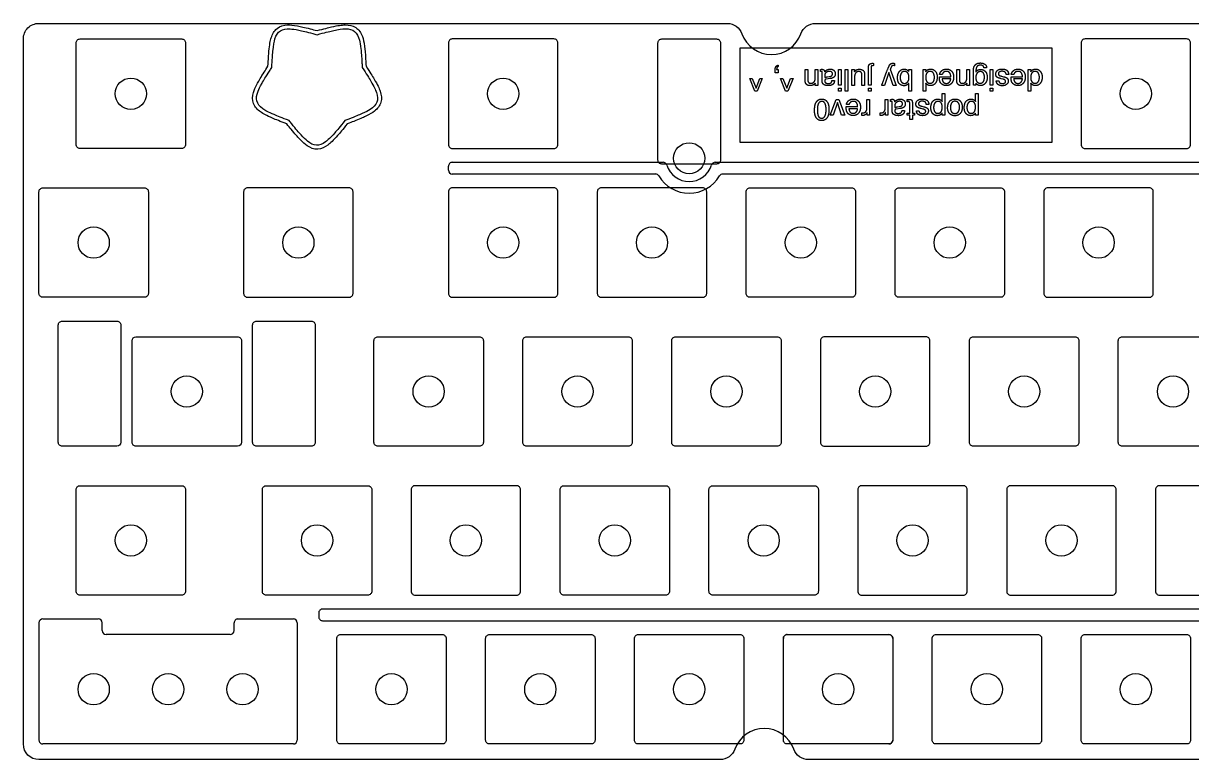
# Model space of a CAD drawing. Header units: millimetres. Extents: x -285 to -1, y 5 to 99.
# Drawn here: x -285.2 to -135.7, y 4.6 to 98.8 of the extents above; entities that cross this region are included whole.
import ezdxf

# ---------------------------------------------------------------- set-up
doc = ezdxf.new("R2010")
doc.units = ezdxf.units.MM
doc.layers.get('0').update_dxf_attribs({"linetype": 'CONTINUOUS'})

msp = doc.modelspace()

# ---------------------------------------------------------------- linework, layer by layer
for p, q in [((-189.01, 92.44), (-189.01, 92.82)), ((-188.82, 92.85), (-188.61, 92.85)), ((-188.61, 93.42), (-188.61, 93.24)), ((-188.61, 92.85), (-188.61, 92.44)), ((-185.18, 91.56), (-185.18, 92.85)), ((-185.18, 92.85), (-184.84, 92.85)), ((-184.84, 92.85), (-184.84, 91.59)), ((-183.88, 91.8), (-183.88, 92.85)), ((-183.88, 92.85), (-183.55, 92.85)), ((-183.55, 92.85), (-183.55, 90.84)), ((-183.22, 92.61), (-183.22, 92.86)), ((-180.9, 90.85), (-180.9, 92.85)), ((-180.9, 92.85), (-180.56, 92.85)), ((-180.56, 92.85), (-180.56, 90.85)), ((-180.06, 90.1), (-180.06, 92.85)), ((-180.06, 92.85), (-179.72, 92.85)), ((-179.72, 92.85), (-179.72, 90.1)), ((-179.18, 90.84), (-179.18, 92.85)), ((-179.18, 92.85), (-178.87, 92.85)), ((-178.87, 92.85), (-178.87, 92.55)), ((-177.06, 90.85), (-177.06, 93.15)), ((-176.73, 93.11), (-176.73, 90.85)), ((-176.41, 93.65), (-176.41, 93.36)), ((-174.28, 92.91), (-173.54, 90.84)), ((-173.72, 93.64), (-173.72, 93.34)), ((-171.9, 92.59), (-171.9, 92.85)), ((-171.9, 92.85), (-171.58, 92.85)), ((-171.58, 92.85), (-171.58, 90.09)), ((-170.05, 90.09), (-170.05, 92.85)), ((-170.05, 92.85), (-169.74, 92.85)), ((-169.74, 92.85), (-169.74, 92.57)), ((-165.78, 91.56), (-165.78, 92.85)), ((-165.78, 92.85), (-165.44, 92.85)), ((-165.44, 92.85), (-165.44, 91.59)), ((-164.49, 91.8), (-164.49, 92.85)), ((-164.49, 92.85), (-164.15, 92.85)), ((-164.15, 92.85), (-164.15, 90.84)), ((-163.64, 90.86), (-163.64, 92.69)), ((-161.95, 93.1), (-162.29, 93.1)), ((-161.51, 90.85), (-161.51, 92.85)), ((-161.51, 92.85), (-161.17, 92.85)), ((-161.17, 92.85), (-161.17, 90.85)), ((-156.62, 90.09), (-156.62, 92.85)), ((-156.62, 92.85), (-156.31, 92.85)), ((-156.31, 92.85), (-156.31, 92.57)), ((-191.59, 90.1), (-192.26, 91.71)), ((-192.26, 91.71), (-191.95, 91.71)), ((-191.95, 91.71), (-191.45, 90.48)), ((-191.45, 90.48), (-190.96, 91.71)), ((-190.65, 91.71), (-191.31, 90.1)), ((-190.96, 91.71), (-190.65, 91.71)), ((-188.61, 92.44), (-189.01, 92.44)), ((-187.67, 90.1), (-188.33, 91.71)), ((-188.33, 91.71), (-188.02, 91.71)), ((-188.02, 91.71), (-187.52, 90.48)), ((-187.52, 90.48), (-187.03, 91.71)), ((-186.72, 91.71), (-187.38, 90.1)), ((-187.03, 91.71), (-186.72, 91.71)), ((-182.99, 91.35), (-182.99, 92.5)), ((-182.66, 92.1), (-182.66, 91.83)), ((-181.95, 91.7), (-182.49, 91.63)), ((-182.31, 91.93), (-182.1, 91.96)), ((-181.74, 91.46), (-181.42, 91.46)), ((-178.85, 91.83), (-178.85, 90.84)), ((-177.91, 90.84), (-177.91, 92.18)), ((-177.57, 92.21), (-177.57, 90.84)), ((-174.45, 92.48), (-175, 90.84)), ((-173.92, 90.84), (-174.45, 92.48)), ((-168, 91.95), (-166.53, 91.95)), ((-167.64, 92.22), (-167.97, 92.22)), ((-166.54, 91.69), (-167.65, 91.69)), ((-160.71, 91.42), (-160.39, 91.42)), ((-159.87, 91.64), (-160.1, 91.69)), ((-160.04, 92.02), (-159.78, 91.95)), ((-159.12, 92.22), (-159.45, 92.22)), ((-158.83, 91.95), (-157.36, 91.95)), ((-158.48, 92.22), (-158.81, 92.22)), ((-157.37, 91.69), (-158.49, 91.69)), ((-191.31, 90.1), (-191.59, 90.1)), ((-187.38, 90.1), (-187.67, 90.1)), ((-183.87, 90.84), (-183.87, 91.13)), ((-183.55, 90.84), (-183.87, 90.84)), ((-180.56, 90.85), (-180.9, 90.85)), ((-180.9, 90.1), (-180.9, 90.48)), ((-180.9, 90.48), (-180.56, 90.48)), ((-180.56, 90.1), (-180.9, 90.1)), ((-180.56, 90.48), (-180.56, 90.1)), ((-179.72, 90.1), (-180.06, 90.1)), ((-178.85, 90.84), (-179.18, 90.84)), ((-177.57, 90.84), (-177.91, 90.84)), ((-176.73, 90.85), (-177.06, 90.85)), ((-177.06, 90.49), (-176.73, 90.49)), ((-177.06, 90.1), (-177.06, 90.49)), ((-176.73, 90.1), (-177.06, 90.1)), ((-176.73, 90.49), (-176.73, 90.1)), ((-175, 90.84), (-175.37, 90.84)), ((-173.54, 90.84), (-173.92, 90.84)), ((-171.91, 90.09), (-171.91, 91.09)), ((-171.58, 90.09), (-171.91, 90.09)), ((-169.72, 90.09), (-170.05, 90.09)), ((-169.72, 91.1), (-169.72, 90.09)), ((-167.65, 88.79), (-167.65, 89.81)), ((-167.65, 89.81), (-167.31, 89.81)), ((-167.31, 89.81), (-167.31, 87.02)), ((-164.47, 90.84), (-164.47, 91.13)), ((-164.15, 90.84), (-164.47, 90.84)), ((-163.33, 90.86), (-163.64, 90.86)), ((-163.38, 88.79), (-163.38, 89.81)), ((-163.38, 89.81), (-163.05, 89.81)), ((-163.33, 91.12), (-163.33, 90.86)), ((-163.05, 89.81), (-163.05, 87.02)), ((-161.17, 90.85), (-161.51, 90.85)), ((-161.51, 90.1), (-161.51, 90.48)), ((-161.51, 90.48), (-161.17, 90.48)), ((-161.17, 90.1), (-161.51, 90.1)), ((-161.17, 90.48), (-161.17, 90.1)), ((-156.29, 90.09), (-156.62, 90.09)), ((-156.29, 91.1), (-156.29, 90.09)), ((-181.96, 87.01), (-181.21, 89.02)), ((-181.03, 88.64), (-181.59, 87.01)), ((-181.21, 89.02), (-180.85, 89.02)), ((-180.5, 87.01), (-181.03, 88.64)), ((-180.85, 89.02), (-180.11, 87.01)), ((-179.56, 88.39), (-179.89, 88.39)), ((-177.27, 87.86), (-177.27, 89.02)), ((-177.27, 89.02), (-176.93, 89.02)), ((-176.93, 89.02), (-176.93, 87.01)), ((-174.93, 87.86), (-174.93, 89.02)), ((-174.93, 89.02), (-174.59, 89.02)), ((-174.59, 89.02), (-174.59, 87.01)), ((-174.25, 88.78), (-174.25, 89.02)), ((-174.03, 87.52), (-174.03, 88.67)), ((-173.69, 88.27), (-173.69, 87.99)), ((-172.11, 88.75), (-172.11, 89.02)), ((-171.79, 87.29), (-171.79, 88.59)), ((-171.45, 88.61), (-171.45, 87.29)), ((-169.34, 88.39), (-169.67, 88.39)), ((-181.59, 87.01), (-181.96, 87.01)), ((-180.11, 87.01), (-180.5, 87.01)), ((-179.92, 88.12), (-178.45, 88.12)), ((-178.46, 87.85), (-179.57, 87.85)), ((-177.91, 86.97), (-177.91, 87.33)), ((-177.25, 87.01), (-177.25, 87.36)), ((-176.93, 87.01), (-177.25, 87.01)), ((-175.57, 86.97), (-175.57, 87.33)), ((-174.91, 87.01), (-174.91, 87.36)), ((-174.59, 87.01), (-174.91, 87.01)), ((-172.99, 87.87), (-173.53, 87.8)), ((-173.34, 88.1), (-173.14, 88.12)), ((-172.77, 87.62), (-172.46, 87.62)), ((-172.11, 87.01), (-172.11, 87.29)), ((-172.11, 87.29), (-171.79, 87.29)), ((-171.79, 87.01), (-172.11, 87.01)), ((-171.79, 86.45), (-171.79, 87.01)), ((-171.45, 87.29), (-171.18, 87.29)), ((-171.18, 87.01), (-171.45, 87.01)), ((-171.45, 87.01), (-171.45, 86.45)), ((-171.18, 87.29), (-171.18, 87.01)), ((-170.93, 87.59), (-170.61, 87.59)), ((-170.09, 87.8), (-170.32, 87.86)), ((-170.26, 88.18), (-170, 88.11)), ((-167.64, 87.02), (-167.64, 87.29)), ((-167.31, 87.02), (-167.64, 87.02)), ((-163.37, 87.02), (-163.37, 87.29)), ((-163.05, 87.02), (-163.37, 87.02)), ((-171.45, 86.45), (-171.79, 86.45)), ((-230.32, 80.99), (-203.32, 80.99)), ((-196.69, 80.99), (-89.05, 80.99)), ((-230.82, 79.99), (-230.82, 80.49)), ((-204.29, 79.49), (-230.32, 79.49)), ((-90.02, 79.49), (-195.72, 79.49)), ((-282.71, 22.57), (-275.62, 22.57)), ((-257.75, 22.57), (-250.66, 22.57)), ((-283.21, 22.07), (-283.21, 7.07)), ((-275.12, 21.07), (-275.12, 22.07)), ((-258.25, 21.07), (-258.25, 22.07)), ((-250.16, 22.07), (-250.16, 7.07)), ((-258.75, 20.57), (-274.62, 20.57)), ((-187.96, 8.59), (-187.96, 20.07)), ((-187.46, 20.57), (-174.46, 20.57)), ((-173.96, 20.07), (-173.96, 7.07)), ((-250.66, 6.57), (-282.71, 6.57)), ((-174.46, 6.57), (-187.28, 6.57))]:
    msp.add_line(p, q)
for points in [[(-0.51, 96.77), (-0.51, 6.57, -0.414214), (-2.51, 4.57), (-89.67, 4.57, -0.317837), (-91.55, 5.9, 0.707107), (-99.09, 5.9, -0.317837), (-100.98, 4.57), (-184.74, 4.57, -0.317837), (-186.63, 5.9, 0.707107), (-194.17, 5.9, -0.317837), (-196.05, 4.57), (-283.21, 4.57, -0.414213), (-285.21, 6.57), (-285.21, 96.77, -0.414214), (-283.21, 98.77), (-195.14, 98.77, -0.317837), (-193.26, 97.44, 0.707107), (-185.71, 97.44, -0.317837), (-183.83, 98.77), (-101.89, 98.77, -0.317864), (-100.01, 97.44, 0.70718), (-92.46, 97.44, -0.317864), (-90.58, 98.77), (-2.51, 98.77, -0.414214)], [(-264.45, 96.27), (-264.45, 83.27, -0.414214), (-264.95, 82.77), (-277.95, 82.77, -0.414214), (-278.45, 83.27), (-278.45, 96.27, -0.414214), (-277.95, 96.77), (-264.95, 96.77, -0.414214)], [(-216.82, 96.27, 0.414214), (-217.32, 96.77), (-230.32, 96.77, 0.414214), (-230.82, 96.27), (-230.82, 83.27, 0.414214), (-230.32, 82.77), (-217.32, 82.77, 0.414214), (-216.82, 83.27)], [(-196.01, 96.27), (-196.01, 81.27, -0.414214), (-196.51, 80.77), (-203.51, 80.77, -0.414214), (-204.01, 81.27), (-204.01, 96.27, -0.414214), (-203.51, 96.77), (-196.51, 96.77, -0.414214)], [(-136.36, 82.77, 0.414214), (-135.86, 83.27), (-135.86, 96.27, 0.414214), (-136.36, 96.77), (-149.36, 96.77, 0.414214), (-149.86, 96.27), (-149.86, 83.27, 0.414214), (-149.36, 82.77)], [(-283.21, 64.22), (-283.21, 77.22, -0.414214), (-282.71, 77.72), (-269.71, 77.72, -0.414214), (-269.21, 77.22), (-269.21, 64.22, -0.414214), (-269.71, 63.72), (-282.71, 63.72, -0.414214)], [(-243.02, 77.22, 0.414214), (-243.52, 77.72), (-256.52, 77.72, 0.414214), (-257.02, 77.22), (-257.02, 64.22, 0.414214), (-256.52, 63.72), (-243.52, 63.72, 0.414214), (-243.02, 64.22)], [(-230.32, 77.72, 0.414214), (-230.82, 77.22), (-230.82, 64.22, 0.414214), (-230.32, 63.72), (-217.32, 63.72, 0.414214), (-216.82, 64.22), (-216.82, 77.22, 0.414214), (-217.32, 77.72)], [(-211.27, 77.72, 0.414214), (-211.77, 77.22), (-211.77, 64.22, 0.414214), (-211.27, 63.72), (-198.27, 63.72, 0.414214), (-197.77, 64.22), (-197.77, 77.22, 0.414214), (-198.27, 77.72)], [(-178.72, 77.22), (-178.72, 64.22, -0.414214), (-179.22, 63.72), (-192.22, 63.72, -0.414214), (-192.72, 64.22), (-192.72, 77.22, -0.414214), (-192.22, 77.72), (-179.22, 77.72, -0.414214)], [(-173.17, 77.72), (-160.17, 77.72, -0.414214), (-159.67, 77.22), (-159.67, 64.22, -0.414214), (-160.17, 63.72), (-173.17, 63.72, -0.414214), (-173.67, 64.22), (-173.67, 77.22, -0.414214)], [(-140.62, 77.22, 0.414214), (-141.12, 77.72), (-154.12, 77.72, 0.414214), (-154.62, 77.22), (-154.62, 64.22, 0.414214), (-154.12, 63.72), (-141.12, 63.72, 0.414214), (-140.62, 64.22)], [(-280.74, 45.17), (-280.74, 60.17, -0.414214), (-280.24, 60.67), (-273.24, 60.67, -0.414214), (-272.74, 60.17), (-272.74, 59.17), (-272.74, 45.17, -0.414213), (-273.24, 44.67), (-280.24, 44.67, -0.414214)], [(-255.87, 45.17), (-255.87, 60.17, -0.414214), (-255.37, 60.67), (-248.37, 60.67, -0.414214), (-247.87, 60.17), (-247.87, 45.17, -0.414214), (-248.37, 44.67), (-255.37, 44.67, -0.414214)], [(-257.3, 58.17), (-257.3, 45.17, -0.414213), (-257.8, 44.67), (-270.8, 44.67, -0.414214), (-271.3, 45.17), (-271.3, 58.17, -0.414213), (-270.8, 58.67), (-257.8, 58.67, -0.414214)], [(-226.35, 58.17), (-226.35, 45.17, -0.414214), (-226.85, 44.67), (-239.85, 44.67, -0.414214), (-240.35, 45.17), (-240.35, 58.17, -0.414214), (-239.85, 58.67), (-226.85, 58.67, -0.414214)], [(-220.8, 58.67), (-207.8, 58.67, -0.414214), (-207.3, 58.17), (-207.3, 45.17, -0.414214), (-207.8, 44.67), (-220.8, 44.67, -0.414214), (-221.3, 45.17), (-221.3, 58.17, -0.414214)], [(-202.25, 45.17), (-202.25, 58.17, -0.414214), (-201.75, 58.67), (-188.75, 58.67, -0.414214), (-188.25, 58.17), (-188.25, 45.17, -0.414214), (-188.75, 44.67), (-201.75, 44.67, -0.414214)], [(-169.2, 58.17, 0.414214), (-169.7, 58.67), (-182.7, 58.67, 0.414214), (-183.2, 58.17), (-183.2, 45.17, 0.414214), (-182.7, 44.67), (-169.7, 44.67, 0.414214), (-169.2, 45.17)], [(-163.65, 58.67), (-150.65, 58.67, -0.414214), (-150.15, 58.17), (-150.15, 45.17, -0.414214), (-150.65, 44.67), (-163.65, 44.67, -0.414214), (-164.15, 45.17), (-164.15, 58.17, -0.414214)], [(-144.6, 58.67), (-131.6, 58.67, -0.414214), (-131.1, 58.17), (-131.1, 45.17, -0.414214), (-131.6, 44.67), (-144.6, 44.67, -0.414214), (-145.1, 45.17), (-145.1, 58.17, -0.414214)], [(-278.45, 26.12), (-278.45, 39.12, -0.414214), (-277.95, 39.62), (-264.95, 39.62, -0.414214), (-264.45, 39.12), (-264.45, 26.12, -0.414214), (-264.95, 25.62), (-277.95, 25.62, -0.414214)], [(-254.13, 39.62), (-241.13, 39.62, -0.414214), (-240.63, 39.12), (-240.63, 26.12, -0.414214), (-241.13, 25.62), (-254.13, 25.62, -0.414214), (-254.63, 26.12), (-254.63, 39.12, -0.414214)], [(-235.08, 39.62, 0.414214), (-235.58, 39.12), (-235.58, 26.12, 0.414214), (-235.08, 25.62), (-222.08, 25.62, 0.414214), (-221.58, 26.12), (-221.58, 39.12, 0.414214), (-222.08, 39.62)], [(-203.03, 25.62), (-216.03, 25.62, -0.414214), (-216.53, 26.12), (-216.53, 39.12, -0.414214), (-216.03, 39.62), (-203.03, 39.62, -0.414214), (-202.53, 39.12), (-202.53, 26.12, -0.414214)], [(-183.98, 25.62), (-196.98, 25.62, -0.414214), (-197.48, 26.12), (-197.48, 39.12, -0.414214), (-196.98, 39.62), (-183.98, 39.62, -0.414214), (-183.48, 39.12), (-183.48, 26.12, -0.414214)], [(-178.43, 26.12, 0.414214), (-177.93, 25.62), (-164.93, 25.62, 0.414214), (-164.43, 26.12), (-164.43, 39.12, 0.414214), (-164.93, 39.62), (-177.93, 39.62, 0.414214), (-178.43, 39.12)], [(-145.38, 39.12, 0.414214), (-145.88, 39.62), (-158.88, 39.62, 0.414214), (-159.38, 39.12), (-159.38, 26.12, 0.414214), (-158.88, 25.62), (-145.88, 25.62, 0.414214), (-145.38, 26.12)], [(-139.83, 39.62, 0.414214), (-140.33, 39.12), (-140.33, 26.12, 0.414214), (-139.83, 25.62), (-126.83, 25.62, 0.414214), (-126.33, 26.12), (-126.33, 39.12, 0.414214), (-126.83, 39.62)], [(-31.08, 23.34, 0.414213), (-31.58, 23.84), (-246.92, 23.84, 0.414214), (-247.42, 23.34), (-247.42, 22.84, 0.414214), (-246.92, 22.34), (-31.58, 22.34, 0.414214), (-31.08, 22.84)], [(-245.11, 7.07), (-245.11, 20.07, -0.414214), (-244.61, 20.57), (-231.61, 20.57, -0.414214), (-231.11, 20.07), (-231.11, 7.07, -0.414214), (-231.61, 6.57), (-244.61, 6.57, -0.414214)], [(-212.56, 6.57), (-225.56, 6.57, -0.414214), (-226.06, 7.07), (-226.06, 20.07, -0.414214), (-225.56, 20.57), (-212.56, 20.57, -0.414214), (-212.06, 20.07), (-212.06, 7.07, -0.414214)], [(-206.51, 20.57), (-193.51, 20.57, -0.414214), (-193.01, 20.07), (-193.01, 7.07, -0.414214), (-193.51, 6.57), (-206.51, 6.57, -0.414214), (-207.01, 7.07), (-207.01, 20.07, -0.414214)], [(-187.46, 20.57), (-174.46, 20.57, -0.414214), (-173.96, 20.07), (-173.96, 7.07, -0.414214), (-174.46, 6.57), (-187.46, 6.57, -0.414214), (-187.96, 7.07), (-187.96, 20.07, -0.414214)], [(-168.91, 7.07), (-168.91, 20.07, -0.414214), (-168.41, 20.57), (-155.41, 20.57, -0.414214), (-154.91, 20.07), (-154.91, 7.07, -0.414214), (-155.41, 6.57), (-168.41, 6.57, -0.414214)], [(-136.36, 6.57), (-149.36, 6.57, -0.414214), (-149.86, 7.07), (-149.86, 20.07, -0.414214), (-149.36, 20.57), (-136.36, 20.57, -0.414214), (-135.86, 20.07), (-135.86, 7.07, -0.414214)]]:
    msp.add_lwpolyline(points, format="xyb", close=True)
msp.add_lwpolyline([(-153.55, 95.59), (-193.55, 95.59), (-193.55, 83.59), (-153.55, 83.59)], close=True)
for centre, radius in [((-271.45, 89.77), 2), ((-223.82, 89.77), 2), ((-142.86, 89.77), 2), ((-200.01, 81.51), 1.99), ((-276.21, 70.72), 2), ((-250.02, 70.72), 2), ((-223.82, 70.72), 2), ((-204.77, 70.72), 2), ((-185.72, 70.72), 2), ((-166.67, 70.72), 2), ((-147.62, 70.72), 2), ((-264.3, 51.67), 2), ((-233.35, 51.67), 2), ((-214.3, 51.67), 2), ((-195.25, 51.67), 2), ((-176.2, 51.67), 2), ((-157.15, 51.67), 2), ((-138.1, 51.67), 2), ((-271.45, 32.62), 2), ((-247.63, 32.62), 2), ((-228.58, 32.62), 2), ((-209.53, 32.62), 2), ((-190.48, 32.62), 2), ((-171.43, 32.62), 2), ((-152.38, 32.62), 2), ((-276.21, 13.57), 2), ((-266.68, 13.57), 2), ((-257.16, 13.57), 2), ((-238.11, 13.57), 2), ((-219.06, 13.57), 2), ((-200.01, 13.57), 2), ((-180.96, 13.57), 2), ((-161.91, 13.57), 2), ((-142.86, 13.57), 2)]:
    msp.add_circle(centre, radius)
for centre, radius, start, end in [((-230.32, 80.49), 0.5, 90, 180.0001), ((-203.35, 80.5), 0.5, 16.9742, 89.9993), ((-196.67, 80.49), 0.5, 89.9993, 163.0227), ((-230.32, 79.99), 0.5, 180.0001, 270), ((-204.32, 79), 0.5, 30.3059, 89.9993), ((-200.01, 81.52), 4.49, 210.3059, 329.6914), ((-200.01, 81.52), 2.99, 196.9742, 343.0227), ((-195.7, 78.99), 0.5, 89.9993, 149.6914), ((-282.71, 22.07), 0.5, 90.0001, 180), ((-275.62, 22.07), 0.5, 0.0001, 90.0001), ((-257.75, 22.07), 0.5, 90.0001, 180.0001), ((-250.66, 22.07), 0.5, 0, 90), ((-274.62, 21.07), 0.5, 180, 270), ((-258.75, 21.07), 0.5, 270, 360), ((-187.46, 20.07), 0.5, 90.0001, 180.0001), ((-174.46, 20.07), 0.5, 0.0001, 90.0001), ((-282.71, 7.07), 0.5, 180, 270.0875), ((-250.66, 7.07), 0.5, -90, 0), ((-174.46, 7.07), 0.5, -89.9999, 0.0001)]:
    msp.add_arc(centre, radius, start, end)
for points, knots in [([(-253.91, 93.28), (-253.86, 94.21), (-253.82, 94.76), (-253.78, 95.21), (-253.7, 96.06), (-253.62, 96.52), (-253.49, 96.93), (-253.34, 97.41), (-253.12, 97.81), (-252.75, 98.12), (-252.37, 98.42), (-251.9, 98.55), (-251.41, 98.57), (-251.06, 98.58), (-250.68, 98.54), (-250.12, 98.44), (-249.72, 98.37), (-249.25, 98.26), (-248.49, 98.07), (-248.24, 98), (-247.96, 97.93), (-247.63, 97.84)], [0.0081316, 0.0081316, 0.0081316, 0.0081316, 0.093026, 0.093026, 0.093026, 0.2523277, 0.2523277, 0.2523277, 0.43574, 0.43574, 0.43574, 0.6231249, 0.6231249, 0.6231249, 0.7602229, 0.7602229, 0.7602229, 0.8577943, 0.8577943, 0.8577943, 0.889202, 0.889202, 0.889202, 0.889202]), ([(-253.42, 93.12), (-253.37, 94.13), (-253.33, 94.7), (-253.28, 95.17), (-253.2, 96), (-253.12, 96.43), (-253.01, 96.79), (-252.86, 97.27), (-252.65, 97.61), (-252.31, 97.82), (-251.98, 98.03), (-251.6, 98.09), (-251.08, 98.06), (-250.79, 98.05), (-250.45, 98), (-249.94, 97.9), (-249.52, 97.81), (-249.01, 97.69), (-248.16, 97.46), (-248, 97.42), (-247.82, 97.37), (-247.63, 97.32)], [0.0040023, 0.0040023, 0.0040023, 0.0040023, 0.092977, 0.092977, 0.092977, 0.2530701, 0.2530701, 0.2530701, 0.4639777, 0.4639777, 0.4639777, 0.6673114, 0.6673114, 0.6673114, 0.7823161, 0.7823161, 0.7823161, 0.875819, 0.875819, 0.875819, 0.8933248, 0.8933248, 0.8933248, 0.8933248]), ([(-247.63, 97.84), (-246.74, 98.08), (-246.2, 98.22), (-245.76, 98.32), (-244.92, 98.5), (-244.46, 98.56), (-244.03, 98.57), (-243.53, 98.58), (-243.08, 98.49), (-242.68, 98.23), (-242.27, 97.97), (-242, 97.56), (-241.83, 97.1), (-241.71, 96.76), (-241.63, 96.39), (-241.56, 95.83), (-241.5, 95.43), (-241.46, 94.95), (-241.41, 94.16), (-241.39, 93.91), (-241.38, 93.62), (-241.36, 93.28)], [-0.889202, -0.889202, -0.889202, -0.889202, -0.8042955, -0.8042955, -0.8042955, -0.6449944, -0.6449944, -0.6449944, -0.4615825, -0.4615825, -0.4615825, -0.2741971, -0.2741971, -0.2741971, -0.1370985, -0.1370985, -0.1370985, -0.0395265, -0.0395265, -0.0395265, -0.0081316, -0.0081316, -0.0081316, -0.0081316]), ([(-247.63, 97.32), (-246.66, 97.59), (-246.1, 97.73), (-245.65, 97.83), (-244.83, 98.01), (-244.4, 98.06), (-244.02, 98.07), (-243.52, 98.08), (-243.13, 97.98), (-242.82, 97.72), (-242.52, 97.47), (-242.34, 97.13), (-242.21, 96.63), (-242.14, 96.34), (-242.08, 96), (-242.02, 95.49), (-241.97, 95.06), (-241.93, 94.54), (-241.88, 93.66), (-241.87, 93.5), (-241.86, 93.32), (-241.85, 93.12)], [-0.8933248, -0.8933248, -0.8933248, -0.8933248, -0.8043445, -0.8043445, -0.8043445, -0.6442522, -0.6442522, -0.6442522, -0.4333501, -0.4333501, -0.4333501, -0.230015, -0.230015, -0.230015, -0.1150075, -0.1150075, -0.1150075, -0.0215037, -0.0215037, -0.0215037, -0.0040023, -0.0040023, -0.0040023, -0.0040023]), ([(-251.51, 85.91), (-252.38, 86.24), (-252.89, 86.45), (-253.31, 86.63), (-254.09, 86.97), (-254.5, 87.19), (-254.86, 87.44), (-255.26, 87.72), (-255.58, 88.06), (-255.75, 88.5), (-255.93, 88.96), (-255.9, 89.45), (-255.77, 89.92), (-255.67, 90.26), (-255.52, 90.61), (-255.25, 91.11), (-255.05, 91.46), (-254.81, 91.88), (-254.39, 92.54), (-254.25, 92.76), (-254.09, 93), (-253.91, 93.28)], [0.0081242, 0.0081242, 0.0081242, 0.0081242, 0.0930043, 0.0930043, 0.0930043, 0.2522611, 0.2522611, 0.2522611, 0.4355936, 0.4355936, 0.4355936, 0.6228768, 0.6228768, 0.6228768, 0.7598453, 0.7598453, 0.7598453, 0.8573902, 0.8573902, 0.8573902, 0.8886786, 0.8886786, 0.8886786, 0.8886786]), ([(-251.21, 86.33), (-252.15, 86.68), (-252.68, 86.9), (-253.11, 87.09), (-253.88, 87.42), (-254.26, 87.63), (-254.57, 87.85), (-254.98, 88.14), (-255.23, 88.44), (-255.33, 88.84), (-255.43, 89.21), (-255.37, 89.59), (-255.18, 90.08), (-255.08, 90.35), (-254.93, 90.66), (-254.67, 91.11), (-254.46, 91.48), (-254.19, 91.93), (-253.71, 92.67), (-253.62, 92.81), (-253.52, 92.96), (-253.42, 93.12)], [0.0039987, 0.0039987, 0.0039987, 0.0039987, 0.0929553, 0.0929553, 0.0929553, 0.2530028, 0.2530028, 0.2530028, 0.4638343, 0.4638343, 0.4638343, 0.667058, 0.667058, 0.667058, 0.7819359, 0.7819359, 0.7819359, 0.8754113, 0.8754113, 0.8754113, 0.8928099, 0.8928099, 0.8928099, 0.8928099]), ([(-241.85, 93.12), (-241.3, 92.28), (-241, 91.79), (-240.76, 91.39), (-240.33, 90.67), (-240.15, 90.27), (-240.03, 89.91), (-239.86, 89.44), (-239.84, 89.04), (-239.99, 88.67), (-240.13, 88.31), (-240.4, 88.03), (-240.84, 87.75), (-241.09, 87.59), (-241.39, 87.43), (-241.87, 87.22), (-242.25, 87.04), (-242.74, 86.84), (-243.56, 86.52), (-243.71, 86.46), (-243.88, 86.4), (-244.06, 86.33)], [-0.8928099, -0.8928099, -0.8928099, -0.8928099, -0.8038455, -0.8038455, -0.8038455, -0.6437786, -0.6437786, -0.6437786, -0.4328218, -0.4328218, -0.4328218, -0.2296306, -0.2296306, -0.2296306, -0.1148153, -0.1148153, -0.1148153, -0.0213623, -0.0213623, -0.0213623, -0.0039987, -0.0039987, -0.0039987, -0.0039987]), ([(-241.36, 93.28), (-240.85, 92.51), (-240.56, 92.04), (-240.33, 91.64), (-239.89, 90.91), (-239.69, 90.49), (-239.55, 90.08), (-239.39, 89.61), (-239.33, 89.15), (-239.46, 88.69), (-239.58, 88.22), (-239.89, 87.84), (-240.27, 87.54), (-240.56, 87.32), (-240.89, 87.13), (-241.4, 86.88), (-241.76, 86.71), (-242.2, 86.51), (-242.94, 86.23), (-243.17, 86.13), (-243.44, 86.03), (-243.76, 85.91)], [-0.8886786, -0.8886786, -0.8886786, -0.8886786, -0.8037964, -0.8037964, -0.8037964, -0.6445261, -0.6445261, -0.6445261, -0.4611844, -0.4611844, -0.4611844, -0.2739123, -0.2739123, -0.2739123, -0.1369561, -0.1369561, -0.1369561, -0.0394248, -0.0394248, -0.0394248, -0.0081242, -0.0081242, -0.0081242, -0.0081242]), ([(-243.76, 85.91), (-244.34, 85.19), (-244.69, 84.76), (-245, 84.42), (-245.56, 83.78), (-245.9, 83.46), (-246.24, 83.2), (-246.64, 82.9), (-247.06, 82.7), (-247.53, 82.68), (-248.02, 82.65), (-248.48, 82.82), (-248.88, 83.1), (-249.18, 83.3), (-249.47, 83.55), (-249.85, 83.96), (-250.13, 84.25), (-250.45, 84.62), (-250.96, 85.23), (-251.12, 85.42), (-251.3, 85.64), (-251.51, 85.91)], [0.0081245, 0.0081245, 0.0081245, 0.0081245, 0.0930074, 0.0930074, 0.0930074, 0.2522781, 0.2522781, 0.2522781, 0.4356435, 0.4356435, 0.4356435, 0.6229744, 0.6229744, 0.6229744, 0.7600205, 0.7600205, 0.7600205, 0.857569, 0.857569, 0.857569, 0.8889419, 0.8889419, 0.8889419, 0.8889419]), ([(-244.06, 86.33), (-244.69, 85.54), (-245.06, 85.1), (-245.37, 84.75), (-245.93, 84.12), (-246.24, 83.82), (-246.55, 83.6), (-246.95, 83.3), (-247.32, 83.15), (-247.72, 83.18), (-248.11, 83.2), (-248.45, 83.37), (-248.86, 83.7), (-249.08, 83.89), (-249.33, 84.13), (-249.68, 84.51), (-249.97, 84.83), (-250.31, 85.22), (-250.87, 85.91), (-250.97, 86.04), (-251.08, 86.17), (-251.21, 86.33)], [0.0039988, 0.0039988, 0.0039988, 0.0039988, 0.0929585, 0.0929585, 0.0929585, 0.2530208, 0.2530208, 0.2530208, 0.4638917, 0.4638917, 0.4638917, 0.6671668, 0.6671668, 0.6671668, 0.7821167, 0.7821167, 0.7821167, 0.8755957, 0.8755957, 0.8755957, 0.8930677, 0.8930677, 0.8930677, 0.8930677])]:
    msp.add_open_spline(points, degree=3, knots=knots)
for points in [[(-189.01, 92.82), (-189.01, 93.04), (-188.92, 93.21)], [(-188.92, 93.21), (-188.83, 93.38), (-188.61, 93.42)], [(-188.79, 93.06), (-188.82, 92.97), (-188.82, 92.9)], [(-188.82, 92.9), (-188.82, 92.88), (-188.82, 92.87)], [(-188.82, 92.87), (-188.82, 92.86), (-188.82, 92.85)], [(-188.61, 93.24), (-188.74, 93.22), (-188.79, 93.06)], [(-183.22, 92.86), (-183.14, 92.88), (-183.1, 92.89)], [(-183.1, 92.89), (-183.05, 92.89), (-182.98, 92.89)], [(-182.98, 92.89), (-182.81, 92.89), (-182.73, 92.77)], [(-182.73, 92.77), (-182.69, 92.7), (-182.67, 92.58)], [(-182.67, 92.58), (-182.57, 92.72), (-182.38, 92.82)], [(-182.38, 92.82), (-182.18, 92.92), (-181.95, 92.92)], [(-181.95, 92.92), (-181.67, 92.92), (-181.5, 92.75)], [(-181.5, 92.75), (-181.32, 92.58), (-181.32, 92.32)], [(-178.87, 92.55), (-178.8, 92.67), (-178.71, 92.75)], [(-178.71, 92.75), (-178.51, 92.9), (-178.24, 92.9)], [(-178.24, 92.9), (-177.81, 92.9), (-177.65, 92.62)], [(-177.06, 93.15), (-177.06, 93.37), (-176.99, 93.47)], [(-176.99, 93.47), (-176.87, 93.66), (-176.54, 93.66)], [(-176.68, 93.32), (-176.73, 93.28), (-176.73, 93.11)], [(-176.41, 93.36), (-176.63, 93.35), (-176.68, 93.32)], [(-176.54, 93.66), (-176.52, 93.66), (-176.49, 93.66)], [(-176.49, 93.66), (-176.47, 93.65), (-176.41, 93.65)], [(-174.74, 92.57), (-174.45, 93.33), (-174.33, 93.5)], [(-174.33, 93.5), (-174.21, 93.67), (-173.92, 93.67)], [(-174.19, 93.11), (-174.25, 92.97), (-174.28, 92.91)], [(-174.13, 93.27), (-174.13, 93.25), (-174.19, 93.11)], [(-174.05, 93.34), (-174.1, 93.31), (-174.13, 93.27)], [(-173.91, 93.37), (-174.01, 93.37), (-174.05, 93.34)], [(-173.92, 93.67), (-173.85, 93.67), (-173.81, 93.67)], [(-173.84, 93.37), (-173.88, 93.37), (-173.91, 93.37)], [(-173.72, 93.34), (-173.81, 93.36), (-173.84, 93.37)], [(-173.81, 93.67), (-173.77, 93.66), (-173.72, 93.64)], [(-173.12, 92.6), (-172.89, 92.91), (-172.48, 92.91)], [(-172.48, 92.91), (-172.25, 92.91), (-172.1, 92.8)], [(-172.1, 92.8), (-172, 92.74), (-171.9, 92.59)], [(-169.74, 92.57), (-169.63, 92.76), (-169.47, 92.84)], [(-169.47, 92.84), (-169.3, 92.92), (-169.1, 92.92)], [(-169.1, 92.92), (-168.76, 92.92), (-168.52, 92.64)], [(-167.88, 92.47), (-167.81, 92.6), (-167.72, 92.69)], [(-167.72, 92.69), (-167.57, 92.84), (-167.34, 92.89)], [(-167.34, 92.89), (-167.22, 92.92), (-167.06, 92.92)], [(-167.06, 92.92), (-166.69, 92.92), (-166.43, 92.65)], [(-163.64, 92.69), (-163.64, 93.07), (-163.53, 93.29)], [(-163.53, 93.29), (-163.32, 93.7), (-162.74, 93.7)], [(-163.25, 93.14), (-163.32, 92.98), (-163.32, 92.57)], [(-163.32, 92.57), (-163.22, 92.72), (-163.07, 92.8)], [(-162.75, 93.42), (-163.13, 93.42), (-163.25, 93.14)], [(-163.07, 92.8), (-162.93, 92.87), (-162.7, 92.87)], [(-162.39, 93.31), (-162.5, 93.42), (-162.75, 93.42)], [(-162.74, 93.7), (-162.41, 93.7), (-162.19, 93.55)], [(-162.7, 92.87), (-162.37, 92.87), (-162.13, 92.64)], [(-162.29, 93.1), (-162.31, 93.23), (-162.39, 93.31)], [(-162.19, 93.55), (-161.97, 93.41), (-161.95, 93.1)], [(-160.78, 92.27), (-160.78, 92.54), (-160.58, 92.73)], [(-160.58, 92.73), (-160.37, 92.93), (-159.96, 92.93)], [(-159.96, 92.93), (-159.51, 92.93), (-159.32, 92.72)], [(-159.32, 92.72), (-159.14, 92.52), (-159.12, 92.22)], [(-158.72, 92.47), (-158.65, 92.6), (-158.55, 92.69)], [(-158.55, 92.69), (-158.4, 92.84), (-158.17, 92.89)], [(-158.17, 92.89), (-158.05, 92.92), (-157.9, 92.92)], [(-157.9, 92.92), (-157.52, 92.92), (-157.26, 92.65)], [(-156.31, 92.57), (-156.2, 92.76), (-156.04, 92.84)], [(-156.04, 92.84), (-155.87, 92.92), (-155.67, 92.92)], [(-155.67, 92.92), (-155.33, 92.92), (-155.09, 92.64)], [(-185.1, 91.1), (-185.18, 91.26), (-185.18, 91.56)], [(-184.84, 91.59), (-184.84, 91.4), (-184.78, 91.29)], [(-184.78, 91.29), (-184.69, 91.1), (-184.46, 91.1)], [(-184.26, 91.13), (-184.12, 91.17), (-184.02, 91.29)], [(-184.02, 91.29), (-183.93, 91.39), (-183.91, 91.5)], [(-183.91, 91.5), (-183.88, 91.6), (-183.88, 91.8)], [(-183.16, 92.62), (-183.18, 92.62), (-183.22, 92.61)], [(-183.11, 92.62), (-183.13, 92.62), (-183.16, 92.62)], [(-183.01, 92.59), (-183.04, 92.62), (-183.11, 92.62)], [(-182.99, 92.5), (-182.99, 92.56), (-183.01, 92.59)], [(-182.77, 90.93), (-182.99, 91.07), (-182.99, 91.35)], [(-182.64, 91.54), (-182.67, 91.49), (-182.67, 91.41)], [(-182.67, 91.41), (-182.67, 91.24), (-182.54, 91.16)], [(-182.38, 92.55), (-182.66, 92.41), (-182.66, 92.1)], [(-182.66, 91.83), (-182.59, 91.87), (-182.5, 91.89)], [(-182.49, 91.63), (-182.6, 91.62), (-182.64, 91.54)], [(-182.5, 91.89), (-182.4, 91.92), (-182.31, 91.93)], [(-182.03, 92.63), (-182.21, 92.63), (-182.38, 92.55)], [(-182.19, 91.08), (-181.93, 91.08), (-181.82, 91.22)], [(-182.1, 91.96), (-181.92, 91.98), (-181.83, 92.03)], [(-181.78, 92.55), (-181.88, 92.63), (-182.03, 92.63)], [(-181.49, 91.89), (-181.67, 91.74), (-181.95, 91.7)], [(-181.83, 92.03), (-181.67, 92.12), (-181.67, 92.32)], [(-181.82, 91.22), (-181.76, 91.3), (-181.74, 91.46)], [(-181.67, 92.32), (-181.67, 92.46), (-181.78, 92.55)], [(-181.42, 91.46), (-181.43, 91.09), (-181.66, 90.94)], [(-181.32, 92.32), (-181.32, 92.04), (-181.49, 91.89)], [(-178.78, 92.29), (-178.85, 92.12), (-178.85, 91.83)], [(-178.3, 92.61), (-178.65, 92.61), (-178.78, 92.29)], [(-177.96, 92.43), (-178.05, 92.61), (-178.3, 92.61)], [(-177.91, 92.18), (-177.91, 92.33), (-177.96, 92.43)], [(-177.65, 92.62), (-177.57, 92.46), (-177.57, 92.21)], [(-175.37, 90.84), (-175.3, 91.04), (-175.05, 91.72)], [(-175.05, 91.72), (-174.87, 92.24), (-174.74, 92.57)], [(-173.35, 91.81), (-173.35, 92.28), (-173.12, 92.6)], [(-173.12, 91.05), (-173.35, 91.31), (-173.35, 91.81)], [(-172.87, 92.4), (-173.01, 92.18), (-173.01, 91.83)], [(-173.01, 91.83), (-173.01, 91.51), (-172.87, 91.3)], [(-172.46, 92.62), (-172.73, 92.62), (-172.87, 92.4)], [(-172.87, 91.3), (-172.73, 91.09), (-172.47, 91.09)], [(-172.47, 91.09), (-172.24, 91.09), (-172.07, 91.26)], [(-171.96, 92.28), (-172.1, 92.62), (-172.46, 92.62)], [(-172.07, 91.26), (-171.89, 91.43), (-171.89, 91.83)], [(-171.89, 91.83), (-171.89, 92.11), (-171.96, 92.28)], [(-169.59, 92.43), (-169.74, 92.22), (-169.74, 91.85)], [(-169.74, 91.85), (-169.74, 91.47), (-169.58, 91.29)], [(-169.2, 92.63), (-169.44, 92.63), (-169.59, 92.43)], [(-169.58, 91.29), (-169.43, 91.1), (-169.2, 91.1)], [(-168.76, 92.41), (-168.9, 92.63), (-169.2, 92.63)], [(-169.2, 91.1), (-168.94, 91.1), (-168.78, 91.3)], [(-168.78, 91.3), (-168.63, 91.49), (-168.63, 91.87)], [(-168.63, 91.87), (-168.63, 92.19), (-168.76, 92.41)], [(-168.52, 92.64), (-168.27, 92.36), (-168.27, 91.89)], [(-168.27, 91.89), (-168.27, 91.45), (-168.49, 91.13)], [(-167.97, 91.51), (-168, 91.65), (-168, 91.95)], [(-167.97, 92.22), (-167.96, 92.33), (-167.88, 92.47)], [(-167.84, 91.16), (-167.94, 91.31), (-167.97, 91.51)], [(-167.65, 91.69), (-167.63, 91.47), (-167.56, 91.34)], [(-167.51, 92.45), (-167.6, 92.35), (-167.64, 92.22)], [(-167.56, 91.34), (-167.42, 91.09), (-167.1, 91.09)], [(-167.09, 92.63), (-167.36, 92.63), (-167.51, 92.45)], [(-167.1, 91.09), (-166.86, 91.09), (-166.71, 91.26)], [(-166.67, 92.44), (-166.81, 92.63), (-167.09, 92.63)], [(-166.71, 91.26), (-166.55, 91.43), (-166.54, 91.69)], [(-166.53, 91.95), (-166.54, 92.26), (-166.67, 92.44)], [(-166.43, 92.65), (-166.17, 92.38), (-166.17, 91.89)], [(-166.17, 91.89), (-166.17, 91.4), (-166.43, 91.1)], [(-165.7, 91.1), (-165.78, 91.26), (-165.78, 91.56)], [(-165.44, 91.59), (-165.44, 91.4), (-165.39, 91.29)], [(-165.39, 91.29), (-165.3, 91.1), (-165.06, 91.1)], [(-164.86, 91.13), (-164.73, 91.17), (-164.62, 91.29)], [(-164.62, 91.29), (-164.54, 91.39), (-164.51, 91.5)], [(-164.51, 91.5), (-164.49, 91.6), (-164.49, 91.8)], [(-163.25, 92.27), (-163.33, 92.09), (-163.33, 91.84)], [(-163.33, 91.84), (-163.33, 91.47), (-163.18, 91.29)], [(-162.74, 92.6), (-163.1, 92.6), (-163.25, 92.27)], [(-163.18, 91.29), (-163.02, 91.11), (-162.79, 91.11)], [(-162.79, 91.11), (-162.43, 91.11), (-162.3, 91.44)], [(-162.37, 92.42), (-162.51, 92.6), (-162.74, 92.6)], [(-162.23, 91.91), (-162.23, 92.24), (-162.37, 92.42)], [(-162.3, 91.44), (-162.23, 91.62), (-162.23, 91.91)], [(-162.13, 92.64), (-161.88, 92.41), (-161.88, 91.88)], [(-161.88, 91.88), (-161.88, 91.37), (-162.13, 91.09)], [(-160.58, 91.86), (-160.78, 91.99), (-160.78, 92.27)], [(-160.59, 91.06), (-160.72, 91.23), (-160.71, 91.42)], [(-160.1, 91.69), (-160.46, 91.78), (-160.58, 91.86)], [(-160.3, 92.56), (-160.45, 92.48), (-160.45, 92.31)], [(-160.45, 92.31), (-160.45, 92.18), (-160.33, 92.11)], [(-160.39, 91.42), (-160.38, 91.31), (-160.31, 91.21)], [(-160.33, 92.11), (-160.26, 92.07), (-160.04, 92.02)], [(-160.31, 91.21), (-160.2, 91.08), (-159.91, 91.08)], [(-159.97, 92.64), (-160.16, 92.64), (-160.3, 92.56)], [(-159.53, 92.48), (-159.66, 92.64), (-159.97, 92.64)], [(-159.65, 91.56), (-159.73, 91.6), (-159.87, 91.64)], [(-159.78, 91.95), (-159.52, 91.89), (-159.4, 91.81)], [(-159.52, 91.35), (-159.52, 91.48), (-159.65, 91.56)], [(-159.62, 91.15), (-159.52, 91.23), (-159.52, 91.35)], [(-159.45, 92.22), (-159.46, 92.39), (-159.53, 92.48)], [(-159.4, 91.81), (-159.18, 91.67), (-159.18, 91.43)], [(-159.18, 91.43), (-159.18, 91.14), (-159.38, 90.97)], [(-158.8, 91.51), (-158.83, 91.65), (-158.83, 91.95)], [(-158.81, 92.22), (-158.79, 92.33), (-158.72, 92.47)], [(-158.67, 91.16), (-158.77, 91.31), (-158.8, 91.51)], [(-158.49, 91.69), (-158.47, 91.47), (-158.39, 91.34)], [(-158.35, 92.45), (-158.44, 92.35), (-158.48, 92.22)], [(-158.39, 91.34), (-158.25, 91.09), (-157.93, 91.09)], [(-157.93, 92.63), (-158.19, 92.63), (-158.35, 92.45)], [(-157.51, 92.44), (-157.64, 92.63), (-157.93, 92.63)], [(-157.93, 91.09), (-157.7, 91.09), (-157.54, 91.26)], [(-157.54, 91.26), (-157.38, 91.43), (-157.37, 91.69)], [(-157.36, 91.95), (-157.37, 92.26), (-157.51, 92.44)], [(-157, 91.89), (-157, 91.4), (-157.27, 91.1)], [(-157.26, 92.65), (-157, 92.38), (-157, 91.89)], [(-156.16, 92.43), (-156.31, 92.22), (-156.31, 91.85)], [(-156.31, 91.85), (-156.31, 91.47), (-156.15, 91.29)], [(-155.77, 92.63), (-156.01, 92.63), (-156.16, 92.43)], [(-156.15, 91.29), (-156, 91.1), (-155.77, 91.1)], [(-155.33, 92.41), (-155.47, 92.63), (-155.77, 92.63)], [(-155.77, 91.1), (-155.51, 91.1), (-155.35, 91.3)], [(-155.35, 91.3), (-155.2, 91.49), (-155.2, 91.87)], [(-155.2, 91.87), (-155.2, 92.19), (-155.33, 92.41)], [(-155.09, 92.64), (-154.84, 92.36), (-154.84, 91.89)], [(-154.84, 91.89), (-154.84, 91.45), (-155.06, 91.13)], [(-184.52, 90.8), (-184.95, 90.8), (-185.1, 91.1)], [(-184.17, 90.88), (-184.33, 90.8), (-184.52, 90.8)], [(-184.46, 91.1), (-184.34, 91.1), (-184.26, 91.13)], [(-183.87, 91.13), (-184.01, 90.95), (-184.17, 90.88)], [(-182.2, 90.8), (-182.55, 90.8), (-182.77, 90.93)], [(-182.54, 91.16), (-182.42, 91.08), (-182.19, 91.08)], [(-181.66, 90.94), (-181.89, 90.8), (-182.2, 90.8)], [(-172.51, 90.79), (-172.88, 90.79), (-173.12, 91.05)], [(-172.18, 90.87), (-172.33, 90.79), (-172.51, 90.79)], [(-171.91, 91.09), (-172.02, 90.94), (-172.18, 90.87)], [(-169.52, 90.91), (-169.61, 90.96), (-169.72, 91.1)], [(-169.13, 90.81), (-169.36, 90.81), (-169.52, 90.91)], [(-168.49, 91.13), (-168.72, 90.81), (-169.13, 90.81)], [(-167.53, 90.9), (-167.73, 91), (-167.84, 91.16)], [(-167.12, 90.8), (-167.33, 90.8), (-167.53, 90.9)], [(-166.43, 91.1), (-166.69, 90.8), (-167.12, 90.8)], [(-165.12, 90.8), (-165.55, 90.8), (-165.7, 91.1)], [(-164.77, 90.88), (-164.93, 90.8), (-165.12, 90.8)], [(-165.06, 91.1), (-164.94, 91.1), (-164.86, 91.13)], [(-164.47, 91.13), (-164.61, 90.95), (-164.77, 90.88)], [(-163.14, 90.92), (-163.23, 90.99), (-163.33, 91.12)], [(-162.72, 90.81), (-162.96, 90.81), (-163.14, 90.92)], [(-162.13, 91.09), (-162.38, 90.81), (-162.72, 90.81)], [(-159.94, 90.79), (-160.39, 90.79), (-160.59, 91.06)], [(-159.38, 90.97), (-159.59, 90.79), (-159.94, 90.79)], [(-159.91, 91.08), (-159.72, 91.08), (-159.62, 91.15)], [(-158.36, 90.9), (-158.56, 91), (-158.67, 91.16)], [(-157.95, 90.8), (-158.16, 90.8), (-158.36, 90.9)], [(-157.27, 91.1), (-157.53, 90.8), (-157.95, 90.8)], [(-156.09, 90.91), (-156.18, 90.96), (-156.29, 91.1)], [(-155.7, 90.81), (-155.93, 90.81), (-156.09, 90.91)], [(-155.06, 91.13), (-155.29, 90.81), (-155.7, 90.81)], [(-183.97, 87.67), (-183.97, 88.22), (-183.81, 88.58)], [(-183.81, 88.58), (-183.57, 89.09), (-183.04, 89.09)], [(-183.45, 88.55), (-183.61, 88.32), (-183.61, 87.68)], [(-183.04, 88.78), (-183.3, 88.78), (-183.45, 88.55)], [(-183.04, 89.09), (-182.56, 89.09), (-182.32, 88.67)], [(-182.58, 88.4), (-182.71, 88.78), (-183.04, 88.78)], [(-182.49, 87.74), (-182.49, 88.15), (-182.58, 88.4)], [(-182.32, 88.67), (-182.12, 88.32), (-182.12, 87.73)], [(-179.89, 88.39), (-179.88, 88.5), (-179.8, 88.63)], [(-179.8, 88.63), (-179.73, 88.77), (-179.64, 88.85)], [(-179.64, 88.85), (-179.49, 89), (-179.26, 89.06)], [(-179.43, 88.62), (-179.52, 88.52), (-179.56, 88.39)], [(-179.01, 88.79), (-179.28, 88.79), (-179.43, 88.62)], [(-179.26, 89.06), (-179.14, 89.09), (-178.98, 89.09)], [(-178.59, 88.61), (-178.73, 88.79), (-179.01, 88.79)], [(-178.98, 89.09), (-178.61, 89.09), (-178.35, 88.81)], [(-178.45, 88.12), (-178.46, 88.43), (-178.59, 88.61)], [(-178.35, 88.81), (-178.09, 88.54), (-178.09, 88.05)], [(-174.25, 89.02), (-174.17, 89.05), (-174.13, 89.05)], [(-174.19, 88.78), (-174.22, 88.78), (-174.25, 88.78)], [(-174.14, 88.79), (-174.17, 88.79), (-174.19, 88.78)], [(-174.05, 88.76), (-174.07, 88.79), (-174.14, 88.79)], [(-174.13, 89.05), (-174.09, 89.06), (-174.02, 89.06)], [(-174.03, 88.67), (-174.03, 88.72), (-174.05, 88.76)], [(-174.02, 89.06), (-173.85, 89.06), (-173.77, 88.93)], [(-173.77, 88.93), (-173.73, 88.87), (-173.71, 88.75)], [(-173.71, 88.75), (-173.61, 88.88), (-173.41, 88.98)], [(-173.41, 88.71), (-173.69, 88.58), (-173.69, 88.27)], [(-173.41, 88.98), (-173.22, 89.08), (-172.99, 89.08)], [(-173.07, 88.8), (-173.25, 88.8), (-173.41, 88.71)], [(-172.82, 88.71), (-172.92, 88.8), (-173.07, 88.8)], [(-172.99, 89.08), (-172.71, 89.08), (-172.53, 88.91)], [(-172.86, 88.2), (-172.71, 88.29), (-172.71, 88.48)], [(-172.71, 88.48), (-172.71, 88.63), (-172.82, 88.71)], [(-172.53, 88.91), (-172.36, 88.74), (-172.36, 88.49)], [(-172.36, 88.49), (-172.36, 88.21), (-172.53, 88.06)], [(-172.11, 89.02), (-172.06, 89.03), (-171.99, 89.04)], [(-172.05, 88.76), (-172.08, 88.75), (-172.11, 88.75)], [(-172, 88.76), (-172.02, 88.76), (-172.05, 88.76)], [(-171.86, 88.73), (-171.9, 88.76), (-172, 88.76)], [(-171.99, 89.04), (-171.93, 89.05), (-171.86, 89.05)], [(-171.86, 89.05), (-171.62, 89.05), (-171.54, 88.93)], [(-171.79, 88.59), (-171.79, 88.7), (-171.86, 88.73)], [(-171.54, 88.93), (-171.45, 88.81), (-171.45, 88.61)], [(-171, 88.43), (-171, 88.7), (-170.8, 88.9)], [(-170.8, 88.03), (-171, 88.16), (-171, 88.43)], [(-170.8, 88.9), (-170.59, 89.09), (-170.18, 89.09)], [(-170.52, 88.73), (-170.67, 88.64), (-170.67, 88.47)], [(-170.67, 88.47), (-170.67, 88.35), (-170.55, 88.28)], [(-170.55, 88.28), (-170.48, 88.24), (-170.26, 88.18)], [(-170.19, 88.81), (-170.38, 88.81), (-170.52, 88.73)], [(-169.75, 88.64), (-169.88, 88.81), (-170.19, 88.81)], [(-170.18, 89.09), (-169.73, 89.09), (-169.54, 88.89)], [(-169.67, 88.39), (-169.68, 88.55), (-169.75, 88.64)], [(-169.54, 88.89), (-169.36, 88.69), (-169.34, 88.39)], [(-169.08, 87.97), (-169.08, 88.62), (-168.73, 88.9)], [(-168.73, 88.9), (-168.52, 89.08), (-168.23, 89.08)], [(-168.57, 88.59), (-168.73, 88.39), (-168.73, 88)], [(-168.18, 88.79), (-168.42, 88.79), (-168.57, 88.59)], [(-168.23, 89.08), (-168, 89.08), (-167.85, 88.98)], [(-167.7, 88.48), (-167.83, 88.79), (-168.18, 88.79)], [(-167.85, 88.98), (-167.76, 88.93), (-167.65, 88.79)], [(-167.63, 88.08), (-167.63, 88.32), (-167.7, 88.48)], [(-166.94, 87.97), (-166.94, 88.46), (-166.7, 88.77)], [(-166.7, 88.77), (-166.46, 89.09), (-165.97, 89.09)], [(-166.46, 88.55), (-166.58, 88.29), (-166.58, 87.98)], [(-166, 88.8), (-166.33, 88.8), (-166.46, 88.55)], [(-165.55, 88.58), (-165.69, 88.8), (-166, 88.8)], [(-165.97, 89.09), (-165.55, 89.09), (-165.31, 88.81)], [(-165.41, 88.05), (-165.41, 88.37), (-165.55, 88.58)], [(-165.31, 88.81), (-165.07, 88.53), (-165.07, 88.06)], [(-164.81, 87.97), (-164.81, 88.62), (-164.47, 88.9)], [(-164.47, 88.9), (-164.25, 89.08), (-163.96, 89.08)], [(-164.31, 88.59), (-164.47, 88.39), (-164.47, 88)], [(-163.92, 88.79), (-164.15, 88.79), (-164.31, 88.59)], [(-163.96, 89.08), (-163.74, 89.08), (-163.58, 88.98)], [(-163.44, 88.48), (-163.57, 88.79), (-163.92, 88.79)], [(-163.58, 88.98), (-163.49, 88.93), (-163.38, 88.79)], [(-163.37, 88.08), (-163.37, 88.32), (-163.44, 88.48)], [(-183.79, 86.76), (-183.97, 87.09), (-183.97, 87.67)], [(-183.04, 86.33), (-183.56, 86.33), (-183.79, 86.76)], [(-183.61, 87.68), (-183.61, 87.23), (-183.5, 86.93)], [(-183.5, 86.93), (-183.39, 86.64), (-183.06, 86.64)], [(-183.06, 86.64), (-182.76, 86.64), (-182.63, 86.92)], [(-182.24, 86.94), (-182.46, 86.33), (-183.04, 86.33)], [(-182.63, 86.92), (-182.49, 87.2), (-182.49, 87.74)], [(-182.12, 87.73), (-182.12, 87.27), (-182.24, 86.94)], [(-179.89, 87.68), (-179.92, 87.82), (-179.92, 88.12)], [(-179.76, 87.32), (-179.86, 87.48), (-179.89, 87.68)], [(-179.45, 87.07), (-179.65, 87.17), (-179.76, 87.32)], [(-179.57, 87.85), (-179.55, 87.63), (-179.48, 87.5)], [(-179.48, 87.5), (-179.34, 87.26), (-179.02, 87.26)], [(-179.04, 86.97), (-179.25, 86.97), (-179.45, 87.07)], [(-178.35, 87.27), (-178.61, 86.97), (-179.04, 86.97)], [(-179.02, 87.26), (-178.78, 87.26), (-178.63, 87.43)], [(-178.63, 87.43), (-178.47, 87.59), (-178.46, 87.85)], [(-178.09, 88.05), (-178.09, 87.57), (-178.35, 87.27)], [(-177.91, 87.33), (-177.88, 87.32), (-177.85, 87.32)], [(-177.83, 86.97), (-177.86, 86.97), (-177.91, 86.97)], [(-177.85, 87.32), (-177.83, 87.32), (-177.8, 87.32)], [(-177.8, 86.97), (-177.81, 86.97), (-177.83, 86.97)], [(-177.8, 87.32), (-177.54, 87.32), (-177.41, 87.49)], [(-177.45, 87.11), (-177.6, 86.97), (-177.8, 86.97)], [(-177.25, 87.36), (-177.29, 87.26), (-177.45, 87.11)], [(-177.41, 87.49), (-177.27, 87.65), (-177.27, 87.86)], [(-175.57, 87.33), (-175.54, 87.32), (-175.51, 87.32)], [(-175.49, 86.97), (-175.51, 86.97), (-175.57, 86.97)], [(-175.51, 87.32), (-175.49, 87.32), (-175.46, 87.32)], [(-175.46, 86.97), (-175.47, 86.97), (-175.49, 86.97)], [(-175.46, 87.32), (-175.2, 87.32), (-175.07, 87.49)], [(-175.11, 87.11), (-175.26, 86.97), (-175.46, 86.97)], [(-174.91, 87.36), (-174.95, 87.26), (-175.11, 87.11)], [(-175.07, 87.49), (-174.93, 87.65), (-174.93, 87.86)], [(-173.81, 87.1), (-174.03, 87.23), (-174.03, 87.52)], [(-173.24, 86.96), (-173.59, 86.96), (-173.81, 87.1)], [(-173.68, 87.7), (-173.7, 87.66), (-173.7, 87.57)], [(-173.7, 87.57), (-173.7, 87.4), (-173.58, 87.32)], [(-173.69, 87.99), (-173.63, 88.03), (-173.53, 88.06)], [(-173.53, 87.8), (-173.64, 87.79), (-173.68, 87.7)], [(-173.58, 87.32), (-173.46, 87.25), (-173.23, 87.25)], [(-173.53, 88.06), (-173.44, 88.09), (-173.34, 88.1)], [(-172.7, 87.11), (-172.93, 86.96), (-173.24, 86.96)], [(-173.23, 87.25), (-172.97, 87.25), (-172.86, 87.39)], [(-173.14, 88.12), (-172.96, 88.15), (-172.86, 88.2)], [(-172.53, 88.06), (-172.71, 87.9), (-172.99, 87.87)], [(-172.86, 87.39), (-172.79, 87.47), (-172.77, 87.62)], [(-172.46, 87.62), (-172.47, 87.25), (-172.7, 87.11)], [(-170.81, 87.22), (-170.94, 87.39), (-170.93, 87.59)], [(-170.16, 86.96), (-170.61, 86.96), (-170.81, 87.22)], [(-170.32, 87.86), (-170.68, 87.95), (-170.8, 88.03)], [(-170.61, 87.59), (-170.6, 87.47), (-170.53, 87.38)], [(-170.53, 87.38), (-170.42, 87.25), (-170.13, 87.25)], [(-169.61, 87.13), (-169.81, 86.96), (-170.16, 86.96)], [(-170.13, 87.25), (-169.94, 87.25), (-169.84, 87.32)], [(-169.87, 87.72), (-169.95, 87.77), (-170.09, 87.8)], [(-170, 88.11), (-169.74, 88.05), (-169.62, 87.97)], [(-169.74, 87.51), (-169.74, 87.64), (-169.87, 87.72)], [(-169.84, 87.32), (-169.74, 87.39), (-169.74, 87.51)], [(-169.62, 87.97), (-169.4, 87.84), (-169.4, 87.59)], [(-169.4, 87.59), (-169.4, 87.31), (-169.61, 87.13)], [(-168.84, 87.22), (-169.08, 87.48), (-169.08, 87.97)], [(-168.26, 86.96), (-168.6, 86.96), (-168.84, 87.22)], [(-168.73, 88), (-168.73, 87.76), (-168.66, 87.59)], [(-168.66, 87.59), (-168.53, 87.26), (-168.18, 87.26)], [(-167.86, 87.07), (-168.03, 86.96), (-168.26, 86.96)], [(-168.18, 87.26), (-167.83, 87.26), (-167.7, 87.61)], [(-167.64, 87.29), (-167.74, 87.15), (-167.86, 87.07)], [(-167.7, 87.61), (-167.63, 87.79), (-167.63, 88.08)], [(-166.67, 87.21), (-166.94, 87.47), (-166.94, 87.97)], [(-166.01, 86.95), (-166.4, 86.95), (-166.67, 87.21)], [(-166.58, 87.98), (-166.58, 87.7), (-166.49, 87.52)], [(-166.49, 87.52), (-166.35, 87.25), (-166, 87.25)], [(-165.32, 87.25), (-165.58, 86.95), (-166.01, 86.95)], [(-166, 87.25), (-165.69, 87.25), (-165.55, 87.48)], [(-165.55, 87.48), (-165.41, 87.72), (-165.41, 88.05)], [(-165.07, 88.06), (-165.07, 87.55), (-165.32, 87.25)], [(-164.57, 87.22), (-164.81, 87.48), (-164.81, 87.97)], [(-163.99, 86.96), (-164.34, 86.96), (-164.57, 87.22)], [(-164.47, 88), (-164.47, 87.76), (-164.4, 87.59)], [(-164.4, 87.59), (-164.27, 87.26), (-163.92, 87.26)], [(-163.59, 87.07), (-163.76, 86.96), (-163.99, 86.96)], [(-163.92, 87.26), (-163.57, 87.26), (-163.44, 87.61)], [(-163.37, 87.29), (-163.47, 87.15), (-163.59, 87.07)], [(-163.44, 87.61), (-163.37, 87.79), (-163.37, 88.08)]]:
    msp.add_open_spline(points, degree=2)

doc.saveas('drawing.dxf')
